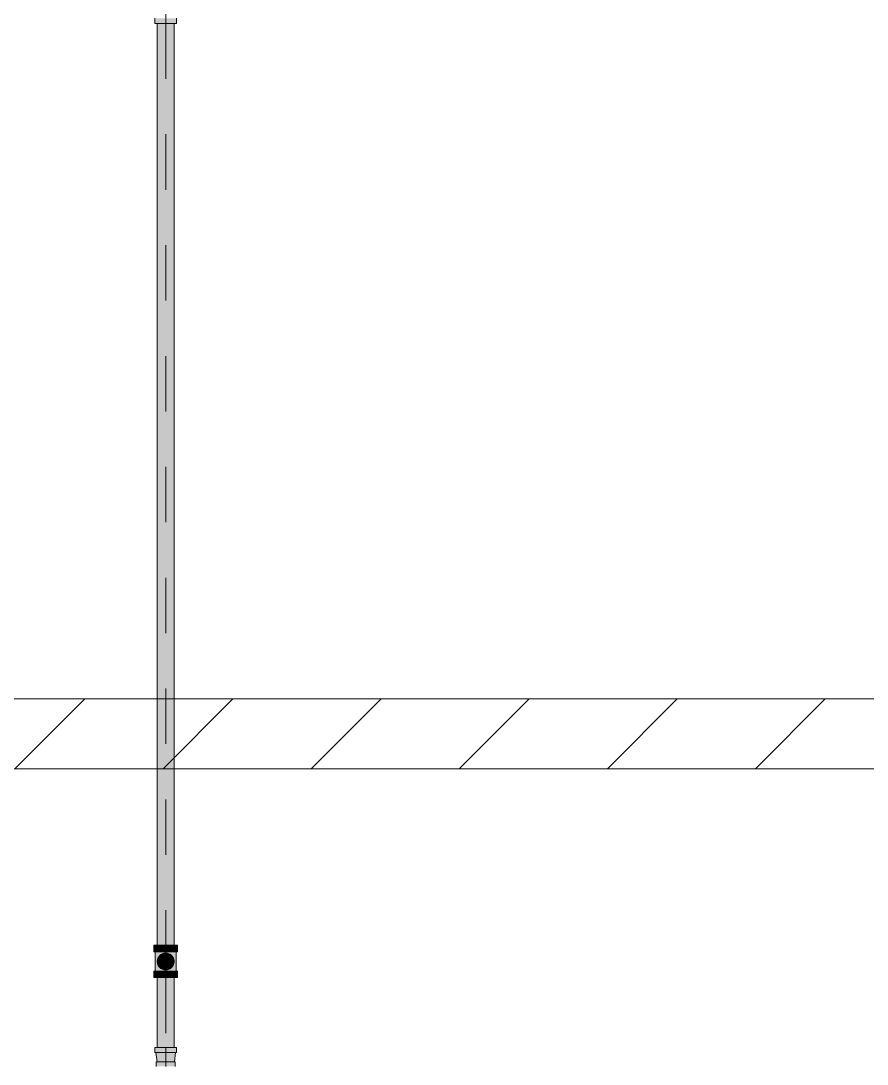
# Model space of a CAD drawing. Header units: millimetres. Extents: x -4000 to 187956, y -58990 to 162485.
# Drawn here: x 93835 to 96259, y 131156 to 134144 of the extents above; entities that cross this region are included whole.
import ezdxf

# ---------------------------------------------------------------- set-up
doc = ezdxf.new("R2010")
doc.units = ezdxf.units.MM
doc.linetypes.add('Dash 1_16_', pattern=[317.5, 158.75, -158.75])
for name, color, linetype, lineweight in [('A-WALL', 113, 'Continuous', 13), ('A-WALL-PATT', 111, 'Continuous', 13), ('F-SPRN', 3, 'Continuous', 9), ('P-PIPE', 3, 'Continuous', 9), ('P-PIPE-CNTR', 3, 'Continuous', 9)]:
    doc.layers.add(name, color=color, linetype=linetype, lineweight=lineweight)

# ---------------------------------------------------------------- blocks, each defined once
blk = doc.blocks.new('CMF2_NHAXUONG_A_rvt-1-FFS - TANG 1')
at = {"layer": 'A-WALL-PATT', "lineweight": 9}
h = blk.add_hatch(dxfattribs=at)
h.set_pattern_fill('FP_12', color=250, style=0, pattern_type=2)
h.set_pattern_definition([(45, (0, 0), (-212.13203, 212.13203), [])])
h.paths.add_polyline_path([(91256, 132002.1), (98249.8, 132002.1), (98249.8, 132202.1), (86100, 132202.1), (86100, 132002.1), (88988.5, 132002.1)])
at = {"layer": 'A-WALL', "color": 50, "lineweight": 15}
for p, q in [((94225.9, 132202.1), (91774.1, 132202.1)), ((96725.9, 132202.1), (94274.1, 132202.1)), ((91774.1, 132002.1), (94225.9, 132002.1)), ((94274.1, 132002.1), (96725.9, 132002.1))]:
    blk.add_line(p, q, dxfattribs=at)
at = {"layer": 'A-WALL', "color": 35, "lineweight": 15}
for p, q in [((94225.9, 132202.1), (91774.1, 132202.1)), ((96725.9, 132202.1), (94274.1, 132202.1)), ((91774.1, 132002.1), (94225.9, 132002.1)), ((94274.1, 132002.1), (96725.9, 132002.1))]:
    blk.add_line(p, q, dxfattribs=at)
at = {"layer": 'A-WALL', "color": 14, "lineweight": 15}
for p, q in [((94229.1, 132202.1), (94227.3, 132202.1)), ((94267.1, 132202.1), (94230.1, 132202.1)), ((94270.9, 132202.1), (94268.1, 132202.1)), ((94273.3, 132202.1), (94271.5, 132202.1)), ((94227.2, 132002.1), (94229.1, 132002.1)), ((94229.8, 132002.1), (94232.9, 132002.1)), ((94233.9, 132002.1), (94237.9, 132002.1)), ((94239.1, 132002.1), (94256.2, 132002.1)), ((94257.4, 132002.1), (94262.1, 132002.1)), ((94263, 132002.1), (94267.1, 132002.1)), ((94267.8, 132002.1), (94270.9, 132002.1)), ((94271.4, 132002.1), (94273.3, 132002.1))]:
    blk.add_line(p, q, dxfattribs=at)
at = {"layer": 'A-WALL', "color": 15, "lineweight": 15}
for p, q in [((94229.1, 132202.1), (94227.3, 132202.1)), ((94267.1, 132202.1), (94230.1, 132202.1)), ((94270.9, 132202.1), (94268.1, 132202.1)), ((94273.3, 132202.1), (94271.5, 132202.1)), ((94227.2, 132002.1), (94229.1, 132002.1)), ((94229.8, 132002.1), (94232.9, 132002.1)), ((94233.9, 132002.1), (94237.9, 132002.1)), ((94239.1, 132002.1), (94256.2, 132002.1)), ((94257.4, 132002.1), (94262.1, 132002.1)), ((94263, 132002.1), (94267.1, 132002.1)), ((94267.8, 132002.1), (94270.9, 132002.1)), ((94271.4, 132002.1), (94273.3, 132002.1))]:
    blk.add_line(p, q, dxfattribs=at)
blk = doc.blocks.new('Sprinkler_Up - DN20-V357-FFS - TANG 1')
at = {"layer": 'F-SPRN', "transparency": 33554534}
for points in [[(-22.2, 0), (-3.9, 0.7), (-1.7, 2.9), (-1.2, 3.5), (-0.6, 4), (0.6, 4), (1.2, 3.5), (1.7, 2.9), (4.6, 0), (22.2, 0), (18, 13.1), (6.9, 21.2), (-6.9, 21.2), (-18, 13.1), (-20.5, 5.2)], [(-6.9, -21.2), (6.9, -21.2), (18, -13.1), (22.2, 0), (3.9, -0.7), (1.7, -2.9), (1.2, -3.5), (0.6, -4), (-0.6, -4), (-1.2, -3.5), (-1.7, -2.9), (-4.6, 0), (-22.2, 0), (-17.9, -13.1), (-12.4, -17.1)], [(0, -16.7), (4.3, -16.1), (11.8, -11.8), (16.1, -4.3), (16.1, 4.3), (10.8, 12.5), (8.3, 14.4), (0, 16.7), (-4.3, 16.1), (-11.8, 11.8), (-16.1, 4.3), (-16.1, -4.3), (-11.8, -11.8), (-8.3, -14.4)], [(0, -15.6), (7.8, -13.5), (13.5, -7.8), (15.1, -4), (15.1, 4), (13.5, 7.8), (7.8, 13.5), (0, 15.6), (-9.1, 12.5), (-11, 11), (-15.1, 4), (-15.1, -4), (-11, -11), (-7.8, -13.5)], [(-10.9, -5.5), (-10.9, 5.4), (-14.5, 5.4), (-14.5, -5.5)], [(-7.7, -5.5), (-7.7, 5.4), (-10.9, 5.4), (-10.9, -5.5)], [(0, -5.5), (0, 5.4), (-7.7, 5.4), (-7.7, -5.5)], [(0, 0), (5.7, 0), (2.9, 4.9), (-2.9, 4.9), (-5.7, 0)], [(2.9, -4.9), (5.7, 0), (-5.7, 0), (-2.9, -4.9)], [(0, 0), (4.6, 0), (0, 4.6), (-4.6, 0)], [(0, -4.6), (4.6, 0), (-4.6, 0)], [(0, -2.6), (1.3, 0), (-1.8, 0)], [(-1.3, 0), (1.8, 0), (0, 2.6)], [(7.7, -5.5), (7.7, 5.4), (0, 5.4), (0, -5.5)], [(10.9, -5.5), (10.9, 5.4), (7.7, 5.4), (7.7, -5.5)], [(14.5, -5.5), (14.5, 5.4), (10.9, 5.4), (10.9, -5.5)]]:
    blk.add_hatch(color=1, dxfattribs=at).paths.add_polyline_path(points)
at = {"layer": 'F-SPRN', "color": 1}
for p, q in [((-11.5, 5.4), (-14.5, 5.4)), ((-14.5, 5.4), (-11.3, 5.4)), ((-14.5, 5.4), (-14.5, 3.7)), ((-14.5, 3.3), (-14.5, 0)), ((-11.5, 5.4), (-11.5, 4)), ((-10.9, 1.9), (-10.9, 3.6)), ((-10.8, 5.4), (-8, 5.4)), ((-8.1, 5.4), (-10.8, 5.4)), ((-8.1, 5.4), (-8.1, 2.8)), ((-8.1, 2.5), (-8.1, 0.7)), ((-7.7, 4.8), (-7.7, 2.7)), ((-7.7, 4.8), (-7.7, 2.7)), ((-7.7, 2.1), (-7.7, 0.5)), ((-7.7, 2.1), (-7.7, 0.5)), ((-6.7, 5.4), (-4.7, 5.4)), ((-5.8, 3.8), (-5.8, 2.2)), ((-2.1, 0), (-2.1, 0)), ((-2.1, 0), (-2.1, -0.1)), ((0, 2.1), (-0.1, 2.1)), ((2.1, 0), (2.1, 0.1)), ((2.1, 0), (2.1, 0)), ((4.7, 5.4), (6.5, 5.4)), ((7.7, 5.4), (10.8, 5.4)), ((7.7, 5.2), (7.7, 2.7)), ((7.7, 5.2), (7.7, 2.7)), ((7.7, 2.3), (7.7, 0.5)), ((7.7, 2.3), (7.7, 0.5)), ((10.8, 5.4), (8.1, 5.4)), ((8.1, 5.4), (8.1, 2.8)), ((8.1, 2.5), (8.1, 0.4)), ((10.9, 5.4), (14.5, 5.4)), ((10.9, 3.6), (10.9, 0.2)), ((14.5, 5.4), (11.5, 5.4)), ((11.5, 5.4), (11.5, 4)), ((11.5, 3), (11.5, 0.2)), ((14.5, 5.4), (14.5, -5.5)), ((-14.5, -1.3), (-14.5, -3.7)), ((-11.1, -5.5), (-14.5, -5.5)), ((-14.5, -5.5), (-11.5, -5.5)), ((-10.9, -2.6), (-10.9, -1.3)), ((-10.8, -5.5), (-8.1, -5.5)), ((-7.8, -5.5), (-10.8, -5.5)), ((-8.1, -4.2), (-8.1, -5.5)), ((-7.7, -2.7), (-7.7, -4)), ((-7.7, -2.7), (-7.7, -4)), ((-7, -5.5), (-5.8, -5.5)), ((-4.8, -5.5), (-7, -5.5)), ((-5.8, -2.3), (-5.8, -3.8)), ((-2.1, -0.3), (-2, -0.4)), ((-2, -0.4), (-2, -0.5)), ((-2, -0.5), (-2, -0.6)), ((-2, -0.6), (-2, -0.7)), ((-2, -0.7), (-1.9, -0.7)), ((-1.9, -0.7), (-1.9, -0.8)), ((-1.9, -0.8), (-1.9, -0.9)), ((-1.9, -0.9), (-1.8, -1)), ((-1.8, -1), (-1.8, -1.1)), ((-1.8, -1), (-1.8, -1)), ((-1.8, -1.1), (-1.7, -1.2)), ((-1.7, -1.2), (-1.6, -1.3)), ((-1.7, -1.2), (-1.7, -1.2)), ((-1.6, -1.3), (-1.6, -1.4)), ((-1.6, -1.4), (-1.5, -1.4)), ((-1.5, -1.4), (-1.4, -1.5)), ((-1.4, -1.5), (-1.3, -1.6)), ((-1.4, -1.5), (-1.4, -1.5)), ((-1.3, -1.6), (-1.3, -1.7)), ((-1.3, -1.7), (-1.2, -1.7)), ((-1.2, -1.7), (-1.1, -1.7)), ((-1.1, -1.7), (-1.1, -1.8)), ((-1.1, -1.8), (-1, -1.8)), ((-1, -1.8), (-0.9, -1.9)), ((-0.9, -1.9), (-0.8, -1.9)), ((-0.8, -1.9), (-0.7, -2)), ((-0.8, -1.9), (-0.8, -1.9)), ((-0.7, -2), (-0.6, -2)), ((-0.6, -2), (-0.5, -2)), ((-0.5, -2), (-0.4, -2)), ((-0.4, -2), (-0.3, -2.1)), ((-0.4, -2), (-0.4, -2)), ((-0.3, -2.1), (-0.2, -2.1)), ((-0.2, -2.1), (-0.1, -2.1)), ((-0.1, -2.1), (0, -2.1)), ((0, -2.1), (0.1, -2.1)), ((0.1, -2.1), (0.2, -2.1)), ((0.1, -2.1), (0.1, -2.1)), ((0.2, -2.1), (0.3, -2.1)), ((0.3, -2.1), (0.4, -2)), ((0.4, -2), (0.5, -2)), ((0.5, -2), (0.6, -2)), ((0.6, -2), (0.7, -2)), ((0.6, -2), (0.6, -2)), ((0.7, -2), (0.8, -1.9)), ((0.8, -1.9), (0.9, -1.9)), ((0.9, -1.9), (1, -1.8)), ((0.9, -1.9), (0.9, -1.9)), ((1, -1.8), (1.1, -1.8)), ((1.1, -1.8), (1.2, -1.7)), ((1.2, -1.7), (1.3, -1.6)), ((1.2, -1.7), (1.2, -1.7)), ((1.3, -1.6), (1.4, -1.6)), ((1.4, -1.5), (1.5, -1.5)), ((1.4, -1.6), (1.4, -1.5)), ((1.5, -1.4), (1.6, -1.3)), ((1.5, -1.5), (1.5, -1.4)), ((1.6, -1.3), (1.7, -1.2)), ((1.6, -1.3), (1.6, -1.3)), ((1.7, -1.1), (1.8, -1.1)), ((1.7, -1.2), (1.7, -1.1)), ((1.8, -1), (1.9, -0.9)), ((1.8, -1.1), (1.8, -1)), ((1.9, -0.8), (2, -0.7)), ((1.9, -0.8), (1.9, -0.8)), ((1.9, -0.9), (1.9, -0.8)), ((2, -0.4), (2.1, -0.3)), ((2, -0.5), (2, -0.4)), ((2, -0.5), (2, -0.5)), ((2, -0.6), (2, -0.5)), ((2, -0.7), (2, -0.6)), ((2.1, -0.1), (2.1, 0)), ((2.1, -0.2), (2.1, -0.1)), ((2.1, -0.3), (2.1, -0.2)), ((7, -5.5), (4.8, -5.5)), ((5.8, -2.2), (5.8, -3.8)), ((5.8, -5.5), (7, -5.5)), ((7.7, -0.5), (7.7, -2.3)), ((7.7, -0.5), (7.7, -2.3)), ((7.7, -2.7), (7.7, -5.4)), ((7.7, -2.7), (7.7, -5.4)), ((10.8, -5.5), (7.7, -5.5)), ((8.1, -0.4), (8.1, -2.5)), ((8.1, -2.8), (8.1, -5.5)), ((8.1, -5.5), (10.8, -5.5)), ((10.9, -0.2), (10.9, -3.6)), ((14.5, -5.5), (10.9, -5.5)), ((11.5, -0.2), (11.5, -3)), ((11.5, -4), (11.5, -5.5)), ((11.5, -5.5), (14.5, -5.5))]:
    blk.add_line(p, q, dxfattribs=at)
at = {"layer": 'F-SPRN', "color": 1, "flags": 128}
for points in [[(-0.6, 2), (-0.7, 2), (-0.8, 1.9), (-0.9, 1.9), (-0.9, 1.9), (-1, 1.8), (-1.1, 1.8), (-1.2, 1.7), (-1.2, 1.7), (-1.3, 1.6), (-1.4, 1.6), (-1.4, 1.5), (-1.5, 1.5), (-1.5, 1.4), (-1.6, 1.3), (-1.6, 1.3), (-1.7, 1.2), (-1.7, 1.1), (-1.8, 1.1), (-1.8, 1), (-1.9, 0.9), (-1.9, 0.8), (-1.9, 0.8), (-2, 0.7), (-2, 0.6), (-2, 0.5), (-2, 0.5), (-2, 0.4), (-2.1, 0.3), (-2.1, 0.2), (-2.1, 0.1), (-2.1, 0)], [(-0.5, 2), (-0.6, 2), (-0.6, 2)], [(-0.1, 2.1), (-0.1, 2.1), (-0.2, 2.1), (-0.3, 2.1), (-0.4, 2), (-0.5, 2)], [(2.1, 0.1), (2.1, 0.2), (2.1, 0.2), (2.1, 0.3), (2, 0.4), (2, 0.5), (2, 0.6), (2, 0.7), (1.9, 0.7), (1.9, 0.8), (1.9, 0.9), (1.8, 1), (1.8, 1), (1.8, 1.1), (1.7, 1.2), (1.7, 1.2), (1.6, 1.3), (1.6, 1.4), (1.5, 1.4), (1.4, 1.5), (1.4, 1.5), (1.3, 1.6), (1.3, 1.7), (1.2, 1.7), (1.1, 1.7), (1.1, 1.8), (1, 1.8), (0.9, 1.9), (0.8, 1.9), (0.8, 1.9), (0.7, 2), (0.6, 2), (0.5, 2), (0.4, 2), (0.4, 2), (0.3, 2.1), (0.2, 2.1), (0.1, 2.1), (0, 2.1)], [(-2.1, -0.1), (-2.1, -0.2), (-2.1, -0.2), (-2.1, -0.3)]]:
    blk.add_lwpolyline(points, dxfattribs=at)
at = {"layer": 'F-SPRN', "color": 1}
for radius, start, end in [(22.2, 360, 180), (21.9, 165.6773, 179.2615), (21.9, 145.5983, 164.8151), (21.9, 144, 145.5983), (21.9, 126.6942, 143.2701), (16.7, 167.6802, 180), (16.7, 167.6802, 180), (16.7, 155.3879, 164.9693), (16.7, 155.3879, 164.9693), (15.6, 166.4265, 180), (15.6, 166.4265, 180), (15.6, 150.9409, 165), (15.6, 159.6139, 165), (16.7, 136.7213, 149.931), (16.7, 136.7213, 149.931), (15.6, 150.9409, 156.3845), (15.6, 138.4214, 150), (15.6, 138.4214, 150), (21.9, 108.2621, 125.7507), (16.7, 130.7528, 135), (16.7, 130.7528, 135), (16.7, 121.4181, 130.5751), (16.7, 121.4181, 130.5751), (15.6, 126.205, 133.2078), (15.6, 126.205, 133.2078), (16.7, 106.5995, 120), (16.7, 106.5995, 120), (15.6, 114.4363, 119.9813), (15.6, 114.4363, 119.9813), (21.9, 99.348, 107.901), (4.63, 155.7832, 180), (4.63, 155.7832, 180), (16.7, 96.4143, 105), (16.7, 96.4143, 105), (4.63, 109.0192, 138.2703), (4.63, 109.0192, 138.2703), (21.9, 90.145, 98.8503), (15.6, 95.5762, 100.6843), (15.6, 95.5762, 100.6843), (2.56, 109.0192, 168.8278), (2.56, 109.0192, 168.8278), (2.04, 109.0192, 180), (16.7, 83.0684, 90), (16.7, 83.0684, 90), (4.63, 17.9592, 90), (4.63, 17.9592, 90), (3.81, 57.0577, 90), (2.56, 14.5599, 90), (2.56, 14.5599, 90), (2.04, 10.4703, 90), (21.9, 72.5583, 89.4624), (15.6, 75.573, 80.5892), (15.6, 75.573, 80.5892), (3.81, 16.1605, 43.8358), (15.6, 67.5614, 74.5481), (15.6, 67.5614, 74.5481), (16.7, 60, 75), (16.7, 60, 75), (15.6, 60.0187, 65.5637), (15.6, 60.0187, 65.5637), (21.9, 54.2493, 71.7379), (15.6, 54.096, 60), (15.6, 54.096, 60), (16.7, 49.4249, 58.5819), (16.7, 49.4249, 58.5819), (15.6, 46.7922, 53.795), (15.6, 46.7922, 53.795), (16.7, 45, 49.2472), (16.7, 45, 49.2472), (15.6, 30, 41.5786), (15.6, 30, 41.5786), (16.7, 30, 43.2787), (16.7, 30, 43.2787), (21.9, 36.7299, 53.3058), (15.6, 23.6155, 29.5646), (15.6, 15, 29.5646), (15.6, 15, 20.3861), (16.7, 15, 24.6121), (16.7, 15, 24.6121), (15.6, 360, 13.6618), (15.6, 0, 13.6618), (16.7, 360, 12.3198), (16.7, 0, 12.3198), (21.9, 35.0562, 36), (21.9, 15.1849, 35.0562), (21.9, 0.7385, 14.3227), (22.2, 180, 360), (21.9, 180.7385, 194.3227), (21.9, 195.1849, 214.4017), (21.9, 214.4017, 216), (21.9, 216.7299, 233.3058), (16.7, 180, 192.3198), (16.7, 180, 192.3198), (16.7, 195.0307, 204.6121), (16.7, 195.0307, 204.6121), (15.6, 181.9082, 193.6618), (15.6, 181.9082, 193.6618), (15.6, 197.3339, 209.5646), (15.6, 197.3339, 209.5646), (16.7, 210.069, 223.2787), (16.7, 210.069, 223.2787), (15.6, 212.5472, 221.5786), (15.6, 212.5472, 221.5786), (21.9, 234.2493, 251.7379), (16.7, 229.4249, 238.5819), (16.7, 229.4249, 238.5819), (15.6, 233.795, 240), (15.6, 233.795, 240), (16.7, 240, 255), (16.7, 240, 255), (15.6, 240.0187, 254.5481), (15.6, 240.0187, 254.5481), (21.9, 252.5583, 269.4624), (4.63, 197.9592, 0), (4.63, 197.9592, 360), (15.6, 255, 267.64), (15.6, 255, 267.64), (3.81, 196.1605, 360), (2.56, 191.1677, 270), (2.56, 191.1677, 270), (2.04, 190.4703, 270), (16.7, 263.0684, 270), (16.7, 263.0684, 270), (2.04, 270, 0), (2.56, 270, 0), (2.56, 270, 360), (21.9, 270.145, 278.8503), (15.6, 275.5762, 280.6843), (15.6, 275.5762, 280.6843), (16.7, 276.4143, 285), (16.7, 276.4143, 285), (21.9, 279.348, 287.901), (16.7, 286.5995, 300), (16.7, 286.5995, 300), (15.6, 294.4363, 299.9813), (15.6, 294.4363, 299.9813), (21.9, 288.2621, 305.7507), (15.6, 300, 313.2078), (15.6, 300, 313.2078), (16.7, 301.4181, 310.5751), (16.7, 301.4181, 310.5751), (15.6, 318.4214, 330), (15.6, 318.4214, 330), (16.7, 316.7213, 330), (16.7, 316.7213, 330), (21.9, 306.6942, 323.2701), (15.6, 330.4354, 345), (15.6, 330.4354, 336.3845), (15.6, 339.6139, 345), (15.6, 346.3382, 360), (15.6, 346.3382, 360), (16.7, 335.3879, 345), (16.7, 335.3879, 345), (16.7, 347.6802, 360), (16.7, 347.6802, 360), (21.9, 324.7698, 344.8151), (21.9, 345.6773, 359.2615)]:
    blk.add_arc((0, 0), radius, start, end, dxfattribs=at)
blk = doc.blocks.new('Steel_Transition_Threaded_HoaPhat - Standard-V362-FFS - TANG 1')
at = {"layer": 'P-PIPE', "lineweight": 13, "transparency": 33554534}
h = blk.add_hatch(color=1, dxfattribs=at)
h.paths.add_polyline_path([(94250, 131427.6), (94255.8, 131428.4), (94261.3, 131430.6), (94265.9, 131434.2), (94269.5, 131438.8), (94271.7, 131444.3), (94272.5, 131450.1), (94271.7, 131455.9), (94268.5, 131462.6), (94265.9, 131466), (94261.3, 131469.6), (94255.8, 131471.8), (94250, 131472.6), (94244.2, 131471.8), (94238.8, 131469.6), (94232.1, 131463.4), (94230.5, 131461.3), (94228.3, 131455.9), (94227.5, 131450.1), (94228.3, 131444.3), (94232.1, 131436.8), (94234.1, 131434.2), (94238.8, 131430.6), (94244.2, 131428.4)])
h.paths.add_polyline_path([(94250, 131430), (94244.8, 131430.7), (94240, 131432.7), (94235.8, 131435.9), (94232.1, 131441.2), (94230.6, 131444.9), (94229.9, 131450.1), (94232.1, 131458.9), (94234.5, 131462.6), (94235.8, 131464.3), (94240, 131467.5), (94244.8, 131469.5), (94250, 131470.2), (94255.2, 131469.5), (94260.1, 131467.5), (94265.5, 131462.6), (94267.4, 131460.1), (94269.4, 131455.3), (94270.1, 131450.1), (94269.4, 131444.9), (94267.4, 131440), (94264.2, 131435.9), (94260.1, 131432.7), (94255.2, 131430.7)])
for points in [[(94250, 131430), (94250, 131433.7), (94241.8, 131435.9), (94235.8, 131441.9), (94233.6, 131450.1), (94235.8, 131458.3), (94241.8, 131464.3), (94250, 131466.5), (94250, 131470.2), (94244.8, 131469.5), (94240, 131467.5), (94234.5, 131462.6), (94232.1, 131458.9), (94230.6, 131455.3), (94229.9, 131450.1), (94232.1, 131441.2), (94232.6, 131440), (94235.8, 131435.9), (94240, 131432.7), (94244.8, 131430.7)], [(94250, 131431.6), (94254.8, 131432.2), (94259.3, 131434.1), (94263.1, 131437), (94266, 131440.8), (94267.9, 131445.3), (94268.5, 131450.1), (94267.9, 131454.9), (94263.5, 131462.6), (94263.1, 131463.2), (94259.3, 131466.1), (94254.8, 131468), (94250, 131468.6), (94245.2, 131468), (94240.8, 131466.1), (94236.5, 131462.6), (94234, 131459.3), (94232.1, 131454.6), (94231.5, 131450.1), (94232.1, 131445.3), (94234, 131440.8), (94236.9, 131437), (94240.8, 131434.1), (94245.2, 131432.2)], [(94250, 131430), (94255.2, 131430.7), (94260.1, 131432.7), (94264.2, 131435.9), (94267.4, 131440), (94269.4, 131444.9), (94270.1, 131450.1), (94269.4, 131455.3), (94265.5, 131462.6), (94264.2, 131464.3), (94260.1, 131467.5), (94255.2, 131469.5), (94250, 131470.2), (94250, 131466.5), (94258.2, 131464.3), (94264.2, 131458.3), (94266.4, 131450.1), (94264.2, 131441.9), (94258.2, 131435.9), (94250, 131433.7)]]:
    blk.add_hatch(color=1, dxfattribs=at).paths.add_polyline_path(points)
at = {"layer": 'P-PIPE', "color": 20, "lineweight": 13}
for radius, start, end in [(22.5, 90, 270), (22.5, 90, 270), (20.1, 166.0499, 180), (20.1, 154.5924, 162.7449), (18.5, 166.5939, 193.4061), (18.5, 166.5939, 180), (20.1, 150, 153.7228), (18.5, 157.6232, 165.8527), (18.5, 157.6232, 165), (18.5, 165, 165.8527), (20.1, 141.0399, 148.1553), (16.4, 168.5467, 175.1607), (18.5, 137.133, 150), (18.5, 137.133, 150), (16.4, 158.0319, 163.506), (20.1, 128.8856, 139.8677), (16.4, 143.5463, 150), (18.5, 135, 137.133), (18.5, 135, 137.133), (18.5, 123.4976, 133.2041), (18.5, 123.4976, 133.2041), (20.1, 109.6859, 125.0043), (16.4, 121.0738, 128.0319), (18.5, 106.819, 120), (18.5, 106.819, 120), (16.4, 113.4045, 120), (16.4, 107.4657, 111.9681), (20.1, 100.9975, 105), (18.5, 91.4353, 103.2046), (18.5, 91.4353, 103.2046), (16.4, 96.2132, 104.6042), (20.1, 90.5246, 98.5089), (22.5, 270, 90), (22.5, 300, 90), (18.5, 78.0986, 90), (18.5, 78.0986, 90), (20.1, 75.0607, 87.9279), (18.5, 60, 75), (18.5, 60, 75), (16.4, 66.9681, 72.9388), (20.1, 54.9957, 75), (16.4, 60.5934, 66.5955), (18.5, 46.7959, 56.5024), (18.5, 46.7959, 56.5024), (20.1, 40.1323, 51.1144), (18.5, 42.867, 45), (18.5, 42.867, 45), (18.5, 30, 42.867), (18.5, 30, 42.867), (20.1, 31.8447, 38.9601), (16.4, 0, 6.4537), (18.5, 15, 22.3768), (18.5, 15, 22.3768), (20.1, 17.2551, 30), (18.5, 346.5939, 13.4061), (18.5, 0, 13.4061), (20.1, 346.0499, 13.9501), (20.1, 180, 193.9501), (20.1, 197.2551, 205.4076), (18.5, 180, 193.4061), (20.1, 206.2772, 210), (18.5, 194.1473, 202.3768), (18.5, 194.1473, 195), (18.5, 195, 202.3768), (20.1, 211.8447, 231.1144), (16.4, 180.8106, 191.4533), (18.5, 210, 223.5703), (18.5, 210, 223.5703), (16.4, 210.6635, 216.4537), (18.5, 226.7959, 236.5024), (18.5, 226.7959, 236.5024), (20.1, 234.9957, 255), (18.5, 240, 255), (18.5, 240, 255), (16.4, 240, 246.5955), (20.1, 255.0607, 267.9279), (18.5, 258.0986, 270), (18.5, 258.0986, 270), (16.4, 264.1652, 268.506), (22.5, 270, 300), (20.1, 270.5246, 278.5089), (18.5, 271.4353, 283.2046), (18.5, 271.4353, 283.2046), (16.4, 276.2132, 283.9063), (20.1, 280.9975, 285), (16.4, 287.4657, 291.9681), (18.5, 286.819, 300), (18.5, 286.819, 300), (16.4, 293.5463, 300), (20.1, 289.6859, 305.0043), (18.5, 303.4976, 313.2041), (18.5, 303.4976, 313.2041), (20.1, 308.8856, 328.1553), (18.5, 316.4297, 330), (18.5, 316.4297, 330), (16.4, 338.0319, 342.8691), (16.4, 351.9681, 0), (18.5, 337.6232, 345), (18.5, 337.6232, 345), (20.1, 330, 342.7449), (18.5, 346.5939, 0)]:
    blk.add_arc((94250, 131450.1), radius, start, end, dxfattribs=at)

msp = doc.modelspace()

# ---------------------------------------------------------------- block references
at = {"lineweight": 5}
msp.add_blockref('CMF2_NHAXUONG_A_rvt-1-FFS - TANG 1', (0, 0), dxfattribs=at)

# ---------------------------------------------------------------- next in the draw order: hatches: boundary and pattern name
at = {"layer": 'P-PIPE', "transparency": 33554534}
for points in [[(94219.2, 134136.8), (94280.8, 134136.8), (94279.8, 134151.7), (94219.2, 134151.7)], [(94229.1, 131496.4), (94250, 131496.4), (94250, 134136.8), (94225.9, 134136.8), (94226.7, 131496.4)], [(94250, 131496.4), (94274.1, 131496.4), (94273.3, 134136.8), (94250, 134136.8), (94250, 131499.1)], [(94233.1, 131478), (94250, 131478), (94250, 131496.4), (94216.2, 131496.4), (94217.4, 131478), (94232.1, 131478)], [(94283.8, 131478), (94282.6, 131496.4), (94250, 131496.4), (94250, 131478), (94282.6, 131478)], [(94224, 131422.3), (94250, 131422.3), (94250, 131428.9), (94242.6, 131430.3), (94236.3, 131434), (94231.7, 131439.4), (94229.2, 131446.3), (94229.2, 131453.9), (94233.3, 131462.6), (94236.3, 131466.2), (94242.6, 131469.9), (94250, 131471.2), (94250, 131478), (94220, 131478), (94221, 131422.3)], [(94250, 131426), (94256.2, 131426.8), (94262.1, 131429.2), (94267.1, 131433), (94270.9, 131438), (94273.3, 131443.8), (94274.1, 131450.1), (94273.3, 131456.3), (94270.5, 131462.6), (94267.1, 131467.1), (94262.1, 131471), (94256.2, 131473.4), (94250, 131474.2), (94243.8, 131473.4), (94237.9, 131471), (94232.1, 131466), (94229.1, 131462.1), (94226.7, 131456.3), (94225.9, 131450.1), (94226.7, 131443.8), (94229.1, 131438), (94233, 131433), (94237.9, 131429.2), (94243.8, 131426.8), (94248.9, 131426.1)], [(94241.7, 131435.6), (94242.8, 131437.6), (94241.7, 131441.7), (94242.8, 131445.9), (94245.8, 131449), (94257.2, 131454.3), (94258.4, 131458.4), (94257.2, 131462.6), (94255.9, 131464.3), (94250, 131466.8), (94241.7, 131464.6), (94235.5, 131458.4), (94233.3, 131450.1), (94235.5, 131441.7), (94238.2, 131438.3)], [(94250, 131433.4), (94258.4, 131435.6), (94261.8, 131438.3), (94266.1, 131445.8), (94266.1, 131454.4), (94260.9, 131462.6), (94258.4, 131464.6), (94250, 131466.8), (94245.7, 131466.2), (94238.2, 131461.9), (94233.9, 131454.4), (94233.9, 131445.8), (94238.2, 131438.3), (94241.7, 131435.6)], [(94276, 131422.3), (94280, 131422.3), (94279, 131478), (94250, 131478), (94250, 131471.2), (94257.5, 131469.9), (94263.7, 131466.2), (94268.3, 131460.8), (94270.8, 131453.9), (94270.8, 131446.3), (94268.3, 131439.4), (94263.7, 131434), (94257.5, 131430.3), (94250, 131428.9), (94250, 131422.3), (94271.2, 131422.3)], [(94226.1, 131403.8), (94250, 131403.8), (94250, 131422.3), (94216.2, 131422.3), (94217.4, 131403.8), (94220.7, 131403.8)], [(94283.8, 131403.8), (94282.6, 131422.3), (94250, 131422.3), (94250, 131403.8), (94282.6, 131403.8)], [(94243.8, 131204), (94250, 131204), (94250, 131403.8), (94225.9, 131403.8), (94226.7, 131204), (94237.9, 131204)], [(94250, 131204), (94274.1, 131204), (94273.3, 131403.8), (94250, 131403.8), (94250, 131280.1)], [(94279.8, 131189.1), (94280.8, 131189.1), (94279.8, 131204), (94219.2, 131204), (94220.3, 131189.1), (94276.7, 131189.1)], [(94250, 131162.7), (94274.8, 131162.7), (94277.1, 131189.1), (94221.9, 131189.1), (94226.1, 131162.7), (94243.6, 131162.7)], [(94222.7, 131149.4), (94277.4, 131149.4), (94276.4, 131162.7), (94222.7, 131162.7)]]:
    msp.add_hatch(color=1, dxfattribs=at).paths.add_polyline_path(points)

# ---------------------------------------------------------------- next in the draw order: linework, layer by layer
at = {"layer": 'P-PIPE', "color": 20, "lineweight": 13}
for p, q in [((94219.2, 134151.7), (94219.2, 134136.8)), ((94280.8, 134136.8), (94280.8, 134151.7)), ((94219.2, 134136.8), (94225.7, 134136.8)), ((94219.2, 134136.8), (94280.8, 134136.8)), ((94225.9, 134136.8), (94225.9, 131496.4)), ((94228, 134136.8), (94225.9, 134136.8)), ((94226.5, 134136.8), (94228.2, 134136.8)), ((94229, 134136.8), (94234.6, 134136.8)), ((94270.9, 134136.8), (94229.1, 134136.8)), ((94234.6, 134136.8), (94242, 134136.8)), ((94242, 134136.8), (94250, 134136.8)), ((94250, 134136.8), (94258, 134136.8)), ((94258, 134136.8), (94265.4, 134136.8)), ((94265.4, 134136.8), (94271, 134136.8)), ((94271.8, 134136.8), (94273.5, 134136.8)), ((94274.1, 134136.8), (94272, 134136.8)), ((94274.1, 131496.4), (94274.1, 134136.8)), ((94274.3, 134136.8), (94276.7, 134136.8)), ((94276.7, 134136.8), (94279.8, 134136.8)), ((94279.8, 134136.8), (94280.8, 134136.8)), ((94216.2, 131496.4), (94216.2, 131478)), ((94217.4, 131496.4), (94216.2, 131496.4)), ((94250, 131496.4), (94216.2, 131496.4)), ((94225.8, 131496.4), (94217.4, 131496.4)), ((94225.9, 131496.4), (94232.9, 131496.4)), ((94233.1, 131496.4), (94226.6, 131496.4)), ((94241.3, 131496.4), (94233.1, 131496.4)), ((94233.1, 131496.4), (94266.9, 131496.4)), ((94250, 131496.4), (94241.3, 131496.4)), ((94258.7, 131496.4), (94250, 131496.4)), ((94283.8, 131496.4), (94250, 131496.4)), ((94266.9, 131496.4), (94258.7, 131496.4)), ((94273.4, 131496.4), (94267.1, 131496.4)), ((94267.1, 131496.4), (94274.1, 131496.4)), ((94283.8, 131496.4), (94274.2, 131496.4)), ((94283.8, 131478), (94283.8, 131496.4)), ((94216.2, 131478), (94219.8, 131478)), ((94216.2, 131478), (94250, 131478)), ((94220, 131478), (94220, 131422.3)), ((94221, 131478), (94220, 131478)), ((94231.9, 131478), (94220, 131478)), ((94221, 131478), (94226.1, 131478)), ((94224, 131478), (94221, 131478)), ((94228.8, 131478), (94224, 131478)), ((94226.1, 131478), (94231.8, 131478)), ((94231.7, 131478), (94228.8, 131478)), ((94232, 131478), (94233.1, 131478)), ((94235, 131478), (94233, 131478)), ((94241.2, 131478), (94233, 131478)), ((94233.1, 131478), (94241.3, 131478)), ((94241.2, 131478), (94235, 131478)), ((94242.2, 131478), (94250, 131478)), ((94250, 131478), (94242.2, 131478)), ((94250, 131478), (94242.2, 131478)), ((94250, 131478), (94257.8, 131478)), ((94250, 131478), (94283.8, 131478)), ((94257.8, 131478), (94250, 131478)), ((94257.8, 131478), (94250, 131478)), ((94258.7, 131478), (94266.9, 131478)), ((94265, 131478), (94258.8, 131478)), ((94280, 131478), (94258.8, 131478)), ((94271.2, 131478), (94265, 131478)), ((94266.9, 131478), (94273.9, 131478)), ((94276, 131478), (94271.2, 131478)), ((94273.9, 131478), (94279, 131478)), ((94279, 131478), (94276, 131478)), ((94280, 131478), (94279, 131478)), ((94280, 131422.3), (94280, 131478)), ((94280.2, 131478), (94283.8, 131478)), ((94216.2, 131422.3), (94216.2, 131403.8)), ((94219.8, 131422.3), (94216.2, 131422.3)), ((94250, 131422.3), (94216.2, 131422.3)), ((94220, 131422.3), (94221, 131422.3)), ((94220, 131422.3), (94221, 131422.3)), ((94226.1, 131422.3), (94221, 131422.3)), ((94221, 131422.3), (94224, 131422.3)), ((94221, 131422.3), (94241.2, 131422.3)), ((94224, 131422.3), (94228.8, 131422.3)), ((94233.1, 131422.3), (94226.1, 131422.3)), ((94228.8, 131422.3), (94235, 131422.3)), ((94241.3, 131422.3), (94233.1, 131422.3)), ((94235, 131422.3), (94241.2, 131422.3)), ((94250, 131422.3), (94242.2, 131422.3)), ((94242.2, 131422.3), (94250, 131422.3)), ((94242.2, 131422.3), (94250, 131422.3)), ((94257.8, 131422.3), (94250, 131422.3)), ((94283.8, 131422.3), (94250, 131422.3)), ((94250, 131422.3), (94257.8, 131422.3)), ((94250, 131422.3), (94257.8, 131422.3)), ((94266.9, 131422.3), (94258.7, 131422.3)), ((94258.8, 131422.3), (94265, 131422.3)), ((94258.8, 131422.3), (94271.2, 131422.3)), ((94265, 131422.3), (94271.2, 131422.3)), ((94273.9, 131422.3), (94266.9, 131422.3)), ((94271.2, 131422.3), (94276, 131422.3)), ((94271.2, 131422.3), (94280, 131422.3)), ((94279, 131422.3), (94273.9, 131422.3)), ((94276, 131422.3), (94279, 131422.3)), ((94279, 131422.3), (94280, 131422.3)), ((94283.8, 131422.3), (94280.2, 131422.3)), ((94283.8, 131403.8), (94283.8, 131422.3)), ((94216.2, 131403.8), (94225.8, 131403.8)), ((94216.2, 131403.8), (94250, 131403.8)), ((94225.9, 131403.8), (94225.9, 131204)), ((94232.9, 131403.8), (94225.9, 131403.8)), ((94226.6, 131403.8), (94232.9, 131403.8)), ((94233.1, 131403.8), (94241.3, 131403.8)), ((94266.9, 131403.8), (94233.1, 131403.8)), ((94241.3, 131403.8), (94250, 131403.8)), ((94250, 131403.8), (94258.7, 131403.8)), ((94250, 131403.8), (94283.8, 131403.8)), ((94258.7, 131403.8), (94266.9, 131403.8)), ((94267.1, 131403.8), (94273.4, 131403.8)), ((94274.1, 131403.8), (94267.1, 131403.8)), ((94274.1, 131204), (94274.1, 131403.8)), ((94274.2, 131403.8), (94282.6, 131403.8)), ((94282.6, 131403.8), (94283.8, 131403.8)), ((94219.2, 131204), (94219.2, 131189.1)), ((94280.8, 131204), (94219.2, 131204)), ((94225.7, 131204), (94219.2, 131204)), ((94219.2, 131189.1), (94221.7, 131189.1)), ((94219.2, 131189.1), (94280.8, 131189.1)), ((94221.9, 131189.1), (94225.2, 131162.7)), ((94223.3, 131189.1), (94228.2, 131189.1)), ((94225.9, 131204), (94228, 131204)), ((94228.2, 131204), (94226.5, 131204)), ((94228.2, 131189.1), (94234.6, 131189.1)), ((94234.6, 131204), (94229, 131204)), ((94229.1, 131204), (94270.9, 131204)), ((94242, 131204), (94234.6, 131204)), ((94234.6, 131189.1), (94242, 131189.1)), ((94250, 131204), (94242, 131204)), ((94242.7, 131189.1), (94250, 131189.1)), ((94258, 131204), (94250, 131204)), ((94250, 131189.1), (94257.3, 131189.1)), ((94265.4, 131204), (94258, 131204)), ((94258, 131189.1), (94265.4, 131189.1)), ((94271, 131204), (94265.4, 131204)), ((94265.4, 131189.1), (94271.8, 131189.1)), ((94273.5, 131204), (94271.8, 131204)), ((94271.8, 131189.1), (94276.7, 131189.1)), ((94272, 131204), (94274.1, 131204)), ((94280.8, 131204), (94274.3, 131204)), ((94274.8, 131162.7), (94278.1, 131189.1)), ((94278.3, 131189.1), (94280.8, 131189.1)), ((94280.8, 131189.1), (94280.8, 131204)), ((94222.7, 131162.7), (94222.7, 131149.4)), ((94277.4, 131162.7), (94222.7, 131162.7)), ((94225, 131162.7), (94222.7, 131162.7)), ((94230.7, 131162.7), (94226.3, 131162.7)), ((94236.3, 131162.7), (94230.7, 131162.7)), ((94242.9, 131162.7), (94236.3, 131162.7)), ((94250, 131162.7), (94243.6, 131162.7)), ((94256.4, 131162.7), (94250, 131162.7)), ((94263.7, 131162.7), (94257.1, 131162.7)), ((94269.3, 131162.7), (94263.7, 131162.7)), ((94273.7, 131162.7), (94269.3, 131162.7)), ((94277.4, 131162.7), (94275, 131162.7)), ((94277.4, 131149.4), (94277.4, 131162.7))]:
    msp.add_line(p, q, dxfattribs=at)
for radius, start, end in [(24.1, 90, 270), (24.1, 165, 267.2695), (24.1, 90, 165), (21.1, 165.7378, 177.9758), (21.1, 156.9789, 165), (21.1, 151.0876, 154.6013), (21.1, 148.1674, 150), (21.1, 137.2293, 141.8404), (21.1, 126.9789, 135), (21.1, 111.9789, 125.8689), (21.1, 99.731, 105), (21.1, 90, 96.9789), (24.1, 31.4435, 90), (24.1, 270, 90), (21.1, 75, 87.7707), (21.1, 62.2293, 66.9789), (21.1, 54.1311, 60), (21.1, 38.1596, 53.0211), (21.1, 25.3987, 30), (21.1, 15, 23.0211), (24.1, 30, 31.4435), (21.1, 2.0242, 12.7707), (24.1, 15, 30), (24.1, 0, 15), (21.1, 183.5565, 194.2622), (21.1, 195, 201.9789), (21.1, 205.3987, 210), (21.1, 210, 211.8326), (21.1, 219.3488, 231.9789), (21.1, 234.4236, 245.5764), (21.1, 255, 270), (24.1, 267.2695, 270), (21.1, 270, 278.0211), (24.1, 270, 272.7305), (24.1, 272.7305, 285), (21.1, 279.731, 285), (24.1, 285, 300), (21.1, 293.0211, 305.8689), (24.1, 300, 0), (21.1, 315, 320.0725), (21.1, 330, 334.6013), (21.1, 338.0211, 345), (21.1, 345.7378, 357.9758)]:
    msp.add_arc((94250, 131450.1), radius, start, end, dxfattribs=at)
at = {"layer": 'P-PIPE', "color": 1}
for centre, radius, start, end in [((94250, 131450.1), 16.7, 170.1108, 177.203), ((94250, 131450.1), 16.7, 157.579, 164.2722), ((94250, 131458.4), 8.35, 69.0027, 79.2369), ((94250, 131458.4), 8.35, 50.2727, 60.5692), ((94250, 131458.4), 8.35, 316.3183, 330), ((94250, 131458.4), 8.35, 30, 30.1617), ((94250, 131458.4), 8.35, 20.1285, 29.0413), ((94250, 131458.4), 8.35, 8.0385, 17.9918), ((94250, 131458.4), 8.35, 352.2824, 1.6717), ((94250, 131450.1), 16.7, 52.0082, 57.203), ((94250, 131450.1), 16.7, 46.0317, 51.8726), ((94250, 131450.1), 16.7, 32.3031, 45.2846), ((94250, 131450.1), 16.7, 23.314, 31.0974), ((94250, 131450.1), 16.7, 16.9375, 22.421), ((94250, 131450.1), 16.7, 182.797, 189.8892), ((94250, 131450.1), 16.7, 190.2154, 195.2487), ((94250, 131450.1), 16.7, 231.8726, 237.203), ((94250, 131441.7), 8.35, 172.0327, 181.5407), ((94250, 131441.7), 8.35, 199.9004, 209.0413), ((94250, 131441.7), 8.35, 131.0366, 150), ((94250, 131441.7), 8.35, 115.6806, 125.5287), ((94250, 131450.1), 16.7, 254.7154, 259.6727), ((94250, 131441.7), 8.35, 100.6842, 111.8703), ((94250, 131441.7), 8.35, 249.0027, 259.2369), ((94250, 131450.1), 16.7, 264.6626, 270), ((94250, 131441.7), 8.35, 90, 100.6842), ((94250, 131458.4), 8.35, 270, 280.6842), ((94250, 131450.1), 16.7, 308.1274, 313.9683), ((94250, 131450.1), 16.7, 314.7154, 320.6908), ((94250, 131450.1), 16.7, 328.9026, 336.686), ((94250, 131450.1), 16.7, 337.2636, 343.0625), ((94250, 131450.1), 16.7, 350.1108, 355.6907)]:
    msp.add_arc(centre, radius, start, end, dxfattribs=at)
at = {"layer": 'P-PIPE-CNTR', "color": 20, "lineweight": 13}
for p, q in [((94250, 134201.1), (94250, 134136.8)), ((94250, 131474.2), (94250, 131496.4)), ((94250, 131471.2), (94250, 131472.6)), ((94250, 131468.6), (94250, 131470.2)), ((94250, 131466.8), (94250, 131468.6)), ((94250, 131463.6), (94250, 131465.2)), ((94250, 131459.8), (94250, 131462.6)), ((94250, 131455.5), (94250, 131459.1)), ((94250, 131452.6), (94250, 131454.3)), ((94250, 131450.1), (94250, 131452.1)), ((94250, 131448), (94250, 131450.1)), ((94250, 131446.1), (94250, 131447.5)), ((94250, 131441.1), (94250, 131444.6)), ((94250, 131438.1), (94250, 131440.1)), ((94250, 131435.3), (94250, 131436.5)), ((94250, 131430), (94250, 131431.6)), ((94250, 131427.6), (94250, 131428.9)), ((94250, 131426.1), (94250, 131427.6)), ((94250, 131403.8), (94250, 131426)), ((94250, 131204), (94250, 131149.4))]:
    msp.add_line(p, q, dxfattribs=at)
at = {"layer": 'P-PIPE-CNTR', "color": 1, "linetype": 'Dash 1_16_'}
for p, q in [((94250, 134136.8), (94250, 131496.4)), ((94250, 134136.8), (94250, 131496.4)), ((94250, 131472.6), (94250, 131475.1)), ((94250, 131471.2), (94250, 131472.6)), ((94250, 131468.6), (94250, 131470.2)), ((94250, 131466.8), (94250, 131468.6)), ((94250, 131463.6), (94250, 131465.2)), ((94250, 131459.8), (94250, 131462.6)), ((94250, 131455.5), (94250, 131459.1)), ((94250, 131452.6), (94250, 131454.3)), ((94250, 131450.1), (94250, 131452.1)), ((94225, 131450.1), (94227.5, 131450.1)), ((94227.8, 131450.1), (94231.5, 131450.1)), ((94232.1, 131450.1), (94233.3, 131450.1)), ((94236.9, 131450.1), (94238.6, 131450.1)), ((94239.1, 131450.1), (94240.4, 131450.1)), ((94240.4, 131450.1), (94242.3, 131450.1)), ((94245.4, 131450.1), (94247.6, 131450.1)), ((94248.7, 131450.1), (94250, 131450.1)), ((94250, 131448), (94250, 131450.1)), ((94250, 131450.1), (94251.3, 131450.1)), ((94250, 131445.9), (94250, 131447.5)), ((94250, 131441.1), (94250, 131444.6)), ((94250, 131438.1), (94250, 131440.4)), ((94250, 131435), (94250, 131436.5)), ((94250, 131431.6), (94250, 131433.4)), ((94250, 131430), (94250, 131431.6)), ((94250, 131427.6), (94250, 131428.9)), ((94250, 131425.1), (94250, 131427.6)), ((94252.4, 131450.1), (94254.6, 131450.1)), ((94255.7, 131450.1), (94263.5, 131450.1)), ((94266.4, 131450.1), (94267.9, 131450.1)), ((94268.5, 131450.1), (94272.2, 131450.1)), ((94272.5, 131450.1), (94275, 131450.1)), ((94250, 131403.8), (94250, 131204)), ((94250, 131403.8), (94250, 131204))]:
    msp.add_line(p, q, dxfattribs=at)

# ---------------------------------------------------------------- next in the draw order: block references
at = {"layer": 'F-SPRN', "color": 1}
msp.add_blockref('Sprinkler_Up - DN20-V357-FFS - TANG 1', (94250, 131450.1), dxfattribs=at)
at = {"layer": 'P-PIPE', "color": 20, "lineweight": 13}
msp.add_blockref('Steel_Transition_Threaded_HoaPhat - Standard-V362-FFS - TANG 1', (0, 0), dxfattribs=at)

doc.saveas('drawing.dxf')
